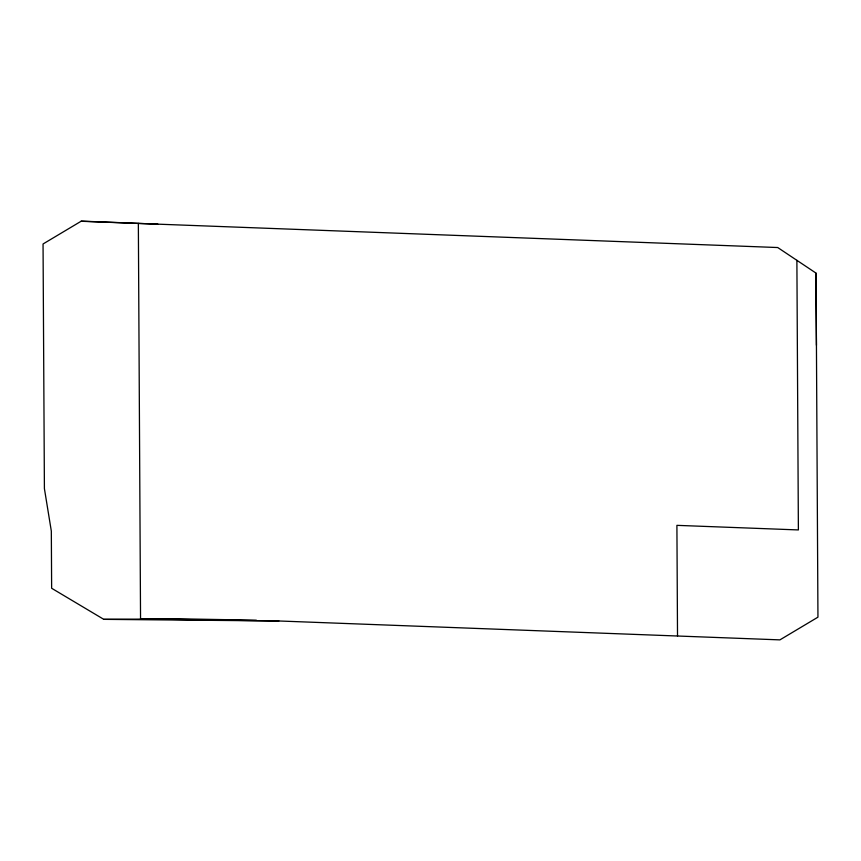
<?xml version="1.0" encoding="UTF-8"?>
<svg xmlns="http://www.w3.org/2000/svg" width="861" height="861" viewBox="0 0 861 861"><rect width="100%" height="100%" fill="white"/><g stroke="black" fill="none" stroke-linecap="round" stroke-linejoin="round"><path stroke-width="1.29" d="M157.886 224.161L81.321 221.126L43.05 243.975L44.406 488.596L51.326 531.097L51.638 588.267L103.815 619.36L180.014 618.833L256.374 620.211M103.815 619.36L278.856 620.975L779.915 639.874L817.95 617.165L816.034 273.12L777.731 247.537L81.085 221.266M278.856 620.975L140.547 618.876L138.352 223.429M815.808 272.969L816.443 345.261M796.888 260.323L798.384 529.935L676.907 525.35L677.521 636.01"/></g></svg>
